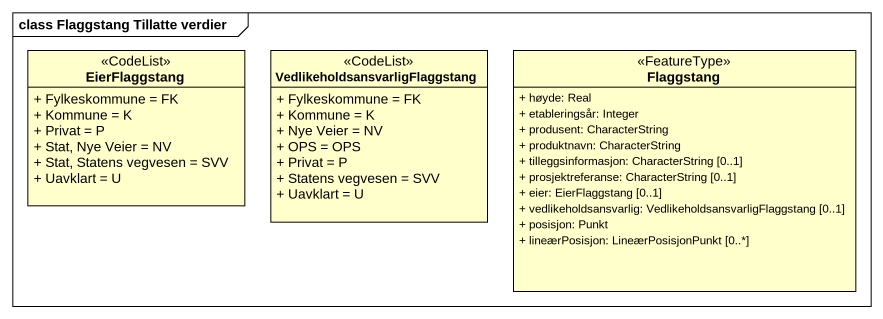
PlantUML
@startuml
mainframe class Flaggstang Tillatte verdier
hide circle
hide empty members
skinparam classAttributeIconSize 0
class EierFlaggstang <<CodeList>> {
  + Fylkeskommune = FK
  + Kommune = K
  + Privat = P
  + Stat, Nye Veier = NV
  + Stat, Statens vegvesen = SVV
  + Uavklart = U
}
class "VedlikeholdsansvarligFlaggstang" as VedlikeholdsansvarligFlaggst <<CodeList>> {
  + Fylkeskommune = FK
  + Kommune = K
  + Nye Veier = NV
  + OPS = OPS
  + Privat = P
  + Statens vegvesen = SVV
  + Uavklart = U
}
class Flaggstang <<FeatureType>> {
  + høyde: Real
  + etableringsår: Integer
  + produsent: CharacterString
  + produktnavn: CharacterString
  + tilleggsinformasjon: CharacterString [0..1]
  + prosjektreferanse: CharacterString [0..1]
  + eier: EierFlaggstang [0..1]
  + vedlikeholdsansvarlig: VedlikeholdsansvarligFlaggstang [0..1]
  + posisjon: Punkt
  + lineærPosisjon: LineærPosisjonPunkt [0..*]
}
@enduml
